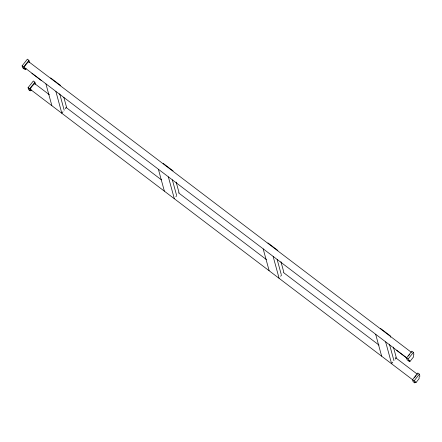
<?xml version="1.0" encoding="UTF-8"?>
<svg xmlns="http://www.w3.org/2000/svg" width="442" height="442" viewBox="0 0 442 442"><rect width="100%" height="100%" fill="white"/><g stroke="black" fill="none" stroke-linecap="round" stroke-linejoin="round"><path stroke-width="0.66" d="M26.15 68.615L25.426 69.538L24.758 68.212L24.172 68.963L22.625 67.786L22.1 65.869L27.365 59.173L28.907 60.344L29.432 62.267M24.172 68.963L23.641 67.04L28.907 60.344M30.47 89.814L31.504 90.593L30.995 89.743L30.15 90.82L28.603 89.649L28.067 87.687L33.338 80.985L34.879 82.162L35.415 84.124M30.15 90.82L29.614 88.859L34.879 82.162M63.007 111.727L61.825 113.229L55.869 91.466M65.366 108.726L66.549 107.224L63.847 97.328M175.894 196.662L176.678 195.662M280.67 276.239L281.455 275.239M391.982 363.175L392.767 362.175M395.131 359.169L396.314 357.666L393.424 347.119M409.905 361.545L409.242 360.219L408.651 360.965L407.11 359.794L406.585 357.876L411.85 351.18L413.392 352.351L413.916 354.274L413.331 355.02L413.546 356.915L409.905 361.545L408.364 360.374M408.402 355.904L409.463 354.556M408.651 360.965L408.126 359.048L413.392 352.351M414.397 377.805L416.16 375.562M414.635 382.827L414.093 380.866L419.364 374.164L417.817 372.993L412.552 379.695L413.088 381.656L414.635 382.827L415.48 381.75L415.983 382.601L419.154 378.573L419.055 377.203L419.9 376.125L419.364 374.164M411.519 352.434L28.575 61.604L25.465 65.068L24.316 67.018L24.459 67.532L406.85 357.948M49.405 94.77L34.57 83.505L31.459 86.975L30.31 88.925L30.448 89.439L414.093 380.866M267.913 242.912L277.869 250.47M50.642 77.897L60.598 85.461M163.137 163.336L173.087 170.894M380.407 328.345L390.358 335.903L390.722 337.224M22.1 65.869L23.641 67.04M31.879 73.355L41.526 80.687M396.678 350.418L406.331 357.744M406.585 357.876L408.126 359.048M23.879 68.366L25.426 69.538M65.886 107.29L161.485 179.894M178.513 192.828L266.421 259.592M283.455 272.526L379.048 345.13M395.535 357.65L417.508 374.341M28.067 87.687L29.614 88.859M414.955 381.822L415.983 382.601M389.441 344.185L393.949 360.672M385.634 341.915L391.59 363.678M375.678 334.356L381.634 356.119M280.935 261.681L283.819 272.233M277.128 259.41L281.278 274.576M273.139 256.482L279.095 278.245M263.183 248.918L269.139 270.681M176.159 182.104L179.043 192.657M172.352 179.833L176.502 195.005M168.363 176.905L174.319 198.668M158.407 169.341L164.363 191.104M59.676 93.737L64.189 110.224M45.918 83.908L51.869 105.671M28.575 61.604L28.719 62.118M34.57 83.505L34.708 84.019"/></g></svg>
